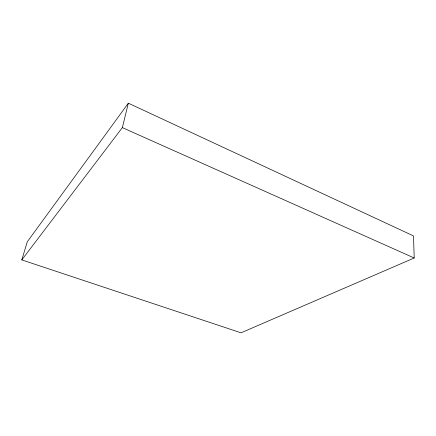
<?xml version="1.0" encoding="UTF-8"?>
<svg xmlns="http://www.w3.org/2000/svg" width="436" height="436" viewBox="0 0 436 436"><rect width="100%" height="100%" fill="white"/><g stroke="black" fill="none" stroke-linecap="round" stroke-linejoin="round"><path stroke-width="0.65" d="M21.8 259.905L122.353 127.617L128.347 103.19L413.513 235.925L414.2 257.992L241.032 332.81L21.8 259.905L27.305 241.762L128.347 103.19M122.353 127.617L414.2 257.992"/></g></svg>
